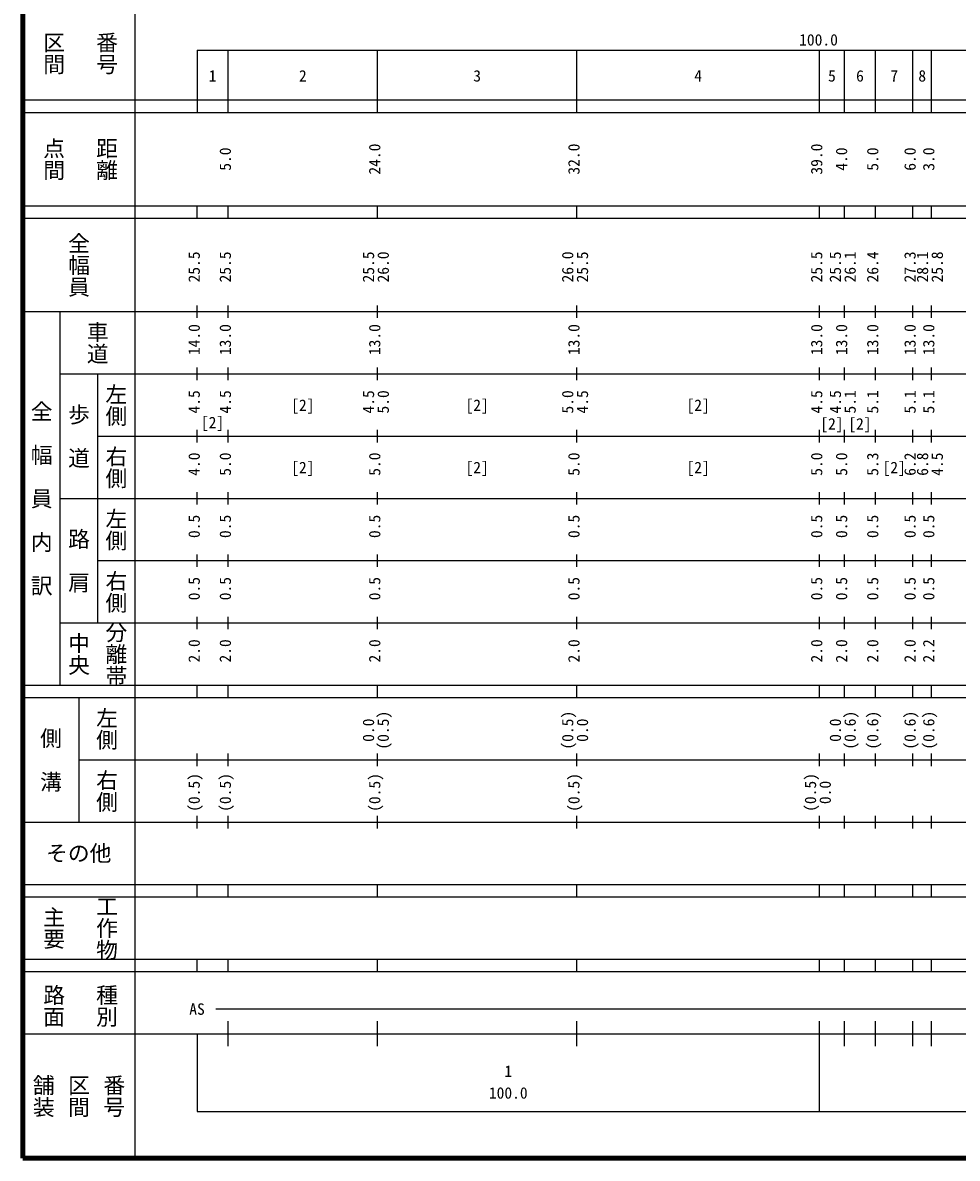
# Model space of a CAD drawing. Units: millimetres on the paper, enlarged 1000 times. Extents: x 40000 to 680000, y 20000 to 380000.
# Drawn here: x 40000 to 190134, y 20000 to 202409 of the extents above; entities that cross this region are included whole.
import ezdxf
from ezdxf.enums import TextEntityAlignment as Align

# ---------------------------------------------------------------- set-up
doc = ezdxf.new("R2010")
doc.units = ezdxf.units.MM
doc.header["$LTSCALE"] = 1000
doc.layers.add('M-TTL', color=2, linetype='Continuous', lineweight=140)
doc.layers.add('M-TTL-BAND', color=7, linetype='Continuous', lineweight=25)
doc.styles.add('@ＭＳ ゴシック', font='')
doc.styles.add('ＭＳ ゴシック', font='')
doc.styles.get('@ＭＳ ゴシック').set_extended_font_data('@MS Gothic')
doc.styles.get('ＭＳ ゴシック').set_extended_font_data('MS Gothic')

msp = doc.modelspace()

# ---------------------------------------------------------------- linework, layer by layer
at = {"layer": 'M-TTL'}
for p, q in [((40000, 380000), (40000, 20000)), ((40000, 20000), (680000, 20000))]:
    msp.add_line(p, q, dxfattribs=at)
at = {"layer": 'M-TTL-BAND'}
for p, q in [((58000, 370000), (58000, 20000)), ((68000, 198000), (579000, 198000)), ((68000, 198000), (68000, 188000)), ((73000, 188000), (73000, 198000)), ((97000, 188000), (97000, 198000)), ((129000, 188000), (129000, 198000)), ((168000, 188000), (168000, 198000)), ((172000, 188000), (172000, 198000)), ((177000, 188000), (177000, 198000)), ((183000, 188000), (183000, 198000)), ((186000, 188000), (186000, 198000)), ((40000, 190000), (579000, 190000)), ((40000, 188000), (579000, 188000)), ((40000, 173000), (579000, 173000)), ((68000, 171000), (68000, 173000)), ((73000, 171000), (73000, 173000)), ((97000, 171000), (97000, 173000)), ((129000, 171000), (129000, 173000)), ((168000, 171000), (168000, 173000)), ((172000, 171000), (172000, 173000)), ((177000, 171000), (177000, 173000)), ((183000, 171000), (183000, 173000)), ((186000, 171000), (186000, 173000)), ((40000, 171000), (579000, 171000)), ((68000, 155000), (68000, 157000)), ((73000, 155000), (73000, 157000)), ((97000, 155000), (97000, 157000)), ((129000, 155000), (129000, 157000)), ((168000, 155000), (168000, 157000)), ((172000, 155000), (172000, 157000)), ((177000, 155000), (177000, 157000)), ((183000, 155000), (183000, 157000)), ((186000, 155000), (186000, 157000)), ((40000, 156000), (579000, 156000)), ((46000, 96000), (46000, 156000)), ((46000, 146000), (579000, 146000)), ((52000, 146000), (52000, 106000)), ((68000, 145000), (68000, 147000)), ((73000, 145000), (73000, 147000)), ((97000, 145000), (97000, 147000)), ((129000, 145000), (129000, 147000)), ((168000, 145000), (168000, 147000)), ((172000, 145000), (172000, 147000)), ((177000, 145000), (177000, 147000)), ((183000, 145000), (183000, 147000)), ((186000, 145000), (186000, 147000)), ((68000, 135000), (68000, 137000)), ((73000, 135000), (73000, 137000)), ((97000, 135000), (97000, 137000)), ((129000, 135000), (129000, 137000)), ((168000, 135000), (168000, 137000)), ((172000, 135000), (172000, 137000)), ((177000, 135000), (177000, 137000)), ((183000, 135000), (183000, 137000)), ((186000, 135000), (186000, 137000)), ((52000, 136000), (579000, 136000)), ((46000, 126000), (579000, 126000)), ((68000, 125000), (68000, 127000)), ((73000, 125000), (73000, 127000)), ((97000, 125000), (97000, 127000)), ((129000, 125000), (129000, 127000)), ((168000, 125000), (168000, 127000)), ((172000, 125000), (172000, 127000)), ((177000, 125000), (177000, 127000)), ((183000, 125000), (183000, 127000)), ((186000, 125000), (186000, 127000)), ((68000, 115000), (68000, 117000)), ((73000, 115000), (73000, 117000)), ((97000, 115000), (97000, 117000)), ((129000, 115000), (129000, 117000)), ((168000, 115000), (168000, 117000)), ((172000, 115000), (172000, 117000)), ((177000, 115000), (177000, 117000)), ((183000, 115000), (183000, 117000)), ((186000, 115000), (186000, 117000)), ((52000, 116000), (579000, 116000)), ((46000, 106000), (579000, 106000)), ((68000, 105000), (68000, 107000)), ((73000, 105000), (73000, 107000)), ((97000, 105000), (97000, 107000)), ((129000, 105000), (129000, 107000)), ((168000, 105000), (168000, 107000)), ((172000, 105000), (172000, 107000)), ((177000, 105000), (177000, 107000)), ((183000, 105000), (183000, 107000)), ((186000, 105000), (186000, 107000)), ((40000, 96000), (579000, 96000)), ((68000, 94000), (68000, 96000)), ((73000, 94000), (73000, 96000)), ((97000, 94000), (97000, 96000)), ((129000, 94000), (129000, 96000)), ((168000, 94000), (168000, 96000)), ((172000, 94000), (172000, 96000)), ((177000, 94000), (177000, 96000)), ((183000, 94000), (183000, 96000)), ((186000, 94000), (186000, 96000)), ((40000, 94000), (579000, 94000)), ((49000, 94000), (49000, 74000)), ((49000, 84000), (579000, 84000)), ((68000, 83000), (68000, 85000)), ((73000, 83000), (73000, 85000)), ((97000, 83000), (97000, 85000)), ((129000, 83000), (129000, 85000)), ((168000, 83000), (168000, 85000)), ((172000, 83000), (172000, 85000)), ((177000, 83000), (177000, 85000)), ((183000, 83000), (183000, 85000)), ((186000, 83000), (186000, 85000)), ((68000, 73000), (68000, 75000)), ((73000, 73000), (73000, 75000)), ((97000, 73000), (97000, 75000)), ((129000, 73000), (129000, 75000)), ((168000, 73000), (168000, 75000)), ((172000, 73000), (172000, 75000)), ((177000, 73000), (177000, 75000)), ((183000, 73000), (183000, 75000)), ((186000, 73000), (186000, 75000)), ((40000, 74000), (579000, 74000)), ((40000, 64000), (579000, 64000)), ((68000, 62000), (68000, 64000)), ((73000, 62000), (73000, 64000)), ((97000, 62000), (97000, 64000)), ((129000, 62000), (129000, 64000)), ((168000, 62000), (168000, 64000)), ((172000, 62000), (172000, 64000)), ((177000, 62000), (177000, 64000)), ((183000, 62000), (183000, 64000)), ((186000, 62000), (186000, 64000)), ((40000, 62000), (579000, 62000)), ((40000, 52000), (579000, 52000)), ((68000, 50000), (68000, 52000)), ((73000, 50000), (73000, 52000)), ((97000, 50000), (97000, 52000)), ((129000, 50000), (129000, 52000)), ((168000, 50000), (168000, 52000)), ((172000, 50000), (172000, 52000)), ((177000, 50000), (177000, 52000)), ((183000, 50000), (183000, 52000)), ((186000, 50000), (186000, 52000)), ((40000, 50000), (579000, 50000)), ((71000, 44000), (418000, 44000)), ((73000, 38000), (73000, 42000)), ((97000, 38000), (97000, 42000)), ((129000, 38000), (129000, 42000)), ((168000, 27500), (168000, 42000)), ((172000, 38000), (172000, 42000)), ((177000, 38000), (177000, 42000)), ((183000, 38000), (183000, 42000)), ((186000, 38000), (186000, 42000)), ((40000, 40000), (579000, 40000)), ((68000, 40000), (68000, 27500)), ((68000, 27500), (579000, 27500))]:
    msp.add_line(p, q, dxfattribs=at)

# ---------------------------------------------------------------- texts
at = {"layer": 'M-TTL-BAND', "style": '@ＭＳ ゴシック'}
for s, p in [('番号', (53500, 197500)), ('区間', (45000, 197500)), ('点間', (45000, 180500)), ('距離', (53500, 180500)), ('全幅員', (49000, 163500)), ('車道', (52000, 151000)), ('左側', (55000, 141000)), ('全\u3000幅\u3000員\u3000内\u3000訳', (43000, 126000)), ('歩\u3000道', (49000, 136000)), ('右側', (55000, 131000)), ('左側', (55000, 121000)), ('路\u3000肩', (49000, 116000)), ('右側', (55000, 111000)), ('分離帯', (55000, 101000)), ('中央', (49000, 101000)), ('左側', (53500, 89000)), ('側\u3000溝', (44500, 84000)), ('右側', (53500, 79000)), ('主要', (45000, 57000)), ('工作物', (53500, 57000)), ('路面', (45000, 44500)), ('種別', (53500, 44500)), ('舗装', (43333, 30000)), ('区間', (49000, 30000)), ('番号', (54667, 30000))]:
    msp.add_text(s, height=2566, rotation=270, dxfattribs=at).set_placement(p, align=Align.MIDDLE_CENTER)
at = {"layer": 'M-TTL-BAND', "style": 'ＭＳ ゴシック'}
for s, p in [('100.0', (167844, 198195)), ('1', (70500, 192405)), ('2', (85000, 192405)), ('3', (113000, 192405)), ('4', (148500, 192405)), ('5', (170000, 192405)), ('6', (174500, 192405)), ('7', (180000, 192405)), ('8', (184500, 192405)), ('[2]', (85000, 139500)), ('[2]', (113000, 139500)), ('[2]', (148500, 139500)), ('[2]', (70500, 136721)), ('[2]', (170000, 136511)), ('[2]', (174500, 136511)), ('[2]', (85000, 129500)), ('[2]', (113000, 129500)), ('[2]', (148500, 129500)), ('[2]', (180000, 129500)), ('AS', (68000, 42500)), ('1', (118000, 32523)), ('100.0', (118000, 29033))]:
    msp.add_text(s, height=1833, dxfattribs=at).set_placement(p, align=Align.BOTTOM_CENTER)
for s, p in [('24.0', (98000, 180500)), ('32.0', (130000, 180500)), ('39.0', (169000, 180500)), ('5.0', (74000, 180500)), ('4.0', (173000, 180500)), ('5.0', (178000, 180500)), ('6.0', (184000, 180500)), ('3.0', (187000, 180500)), ('25.5', (69000, 163174)), ('25.5', (74000, 163174)), ('25.5', (97000, 163174)), ('26.0', (99370, 163174)), ('26.0', (129000, 163174)), ('25.5', (131370, 163174)), ('25.5', (169000, 163174)), ('25.5', (172000, 163174)), ('26.1', (174370, 163174)), ('26.4', (178000, 163174)), ('27.3', (184000, 163174)), ('28.1', (186000, 163174)), ('25.8', (188370, 163174)), ('14.0', (69000, 151500)), ('13.0', (74000, 151500)), ('13.0', (98000, 151500)), ('13.0', (130000, 151500)), ('13.0', (169000, 151500)), ('13.0', (173000, 151500)), ('13.0', (178000, 151500)), ('13.0', (184000, 151500)), ('13.0', (187000, 151500)), ('4.5', (69000, 141500)), ('4.5', (74000, 141500)), ('4.5', (97000, 141500)), ('5.0', (99370, 141500)), ('5.0', (129000, 141500)), ('4.5', (131370, 141500)), ('4.5', (169000, 141500)), ('4.5', (172000, 141500)), ('5.1', (174370, 141500)), ('5.1', (178000, 141500)), ('5.1', (184000, 141500)), ('5.1', (187000, 141500)), ('4.0', (69000, 131500)), ('5.0', (74000, 131500)), ('5.0', (98000, 131500)), ('5.0', (130000, 131500)), ('5.0', (169000, 131500)), ('5.0', (173000, 131500)), ('5.3', (178000, 131500)), ('6.2', (184000, 131500)), ('6.8', (186000, 131500)), ('4.5', (188370, 131500)), ('0.5', (69000, 121500)), ('0.5', (74000, 121500)), ('0.5', (98000, 121500)), ('0.5', (130000, 121500)), ('0.5', (169000, 121500)), ('0.5', (173000, 121500)), ('0.5', (178000, 121500)), ('0.5', (184000, 121500)), ('0.5', (187000, 121500)), ('0.5', (69000, 111500)), ('0.5', (74000, 111500)), ('0.5', (98000, 111500)), ('0.5', (130000, 111500)), ('0.5', (169000, 111500)), ('0.5', (173000, 111500)), ('0.5', (178000, 111500)), ('0.5', (184000, 111500)), ('0.5', (187000, 111500)), ('2.0', (69000, 101500)), ('2.0', (74000, 101500)), ('2.0', (98000, 101500)), ('2.0', (130000, 101500)), ('2.0', (169000, 101500)), ('2.0', (173000, 101500)), ('2.0', (178000, 101500)), ('2.0', (184000, 101500)), ('2.2', (187000, 101500)), ('(0.5)', (99370, 88764)), ('(0.5)', (129000, 88764)), ('(0.6)', (174370, 88764)), ('(0.6)', (178000, 88764)), ('(0.6)', (184000, 88764)), ('(0.6)', (187000, 88764)), ('0.0', (97000, 88764)), ('0.0', (131370, 88764)), ('0.0', (172000, 88764)), ('(0.5)', (69000, 78764)), ('(0.5)', (74000, 78764)), ('(0.5)', (98000, 78764)), ('(0.5)', (130000, 78764)), ('(0.5)', (168000, 78764)), ('0.0', (170370, 78764))]:
    msp.add_text(s, height=1833, rotation=90, dxfattribs=at).set_placement(p, align=Align.BOTTOM_CENTER)
msp.add_text('その他', height=2566, dxfattribs=at).set_placement((49000, 69000), align=Align.MIDDLE_CENTER)

doc.saveas('drawing.dxf')
